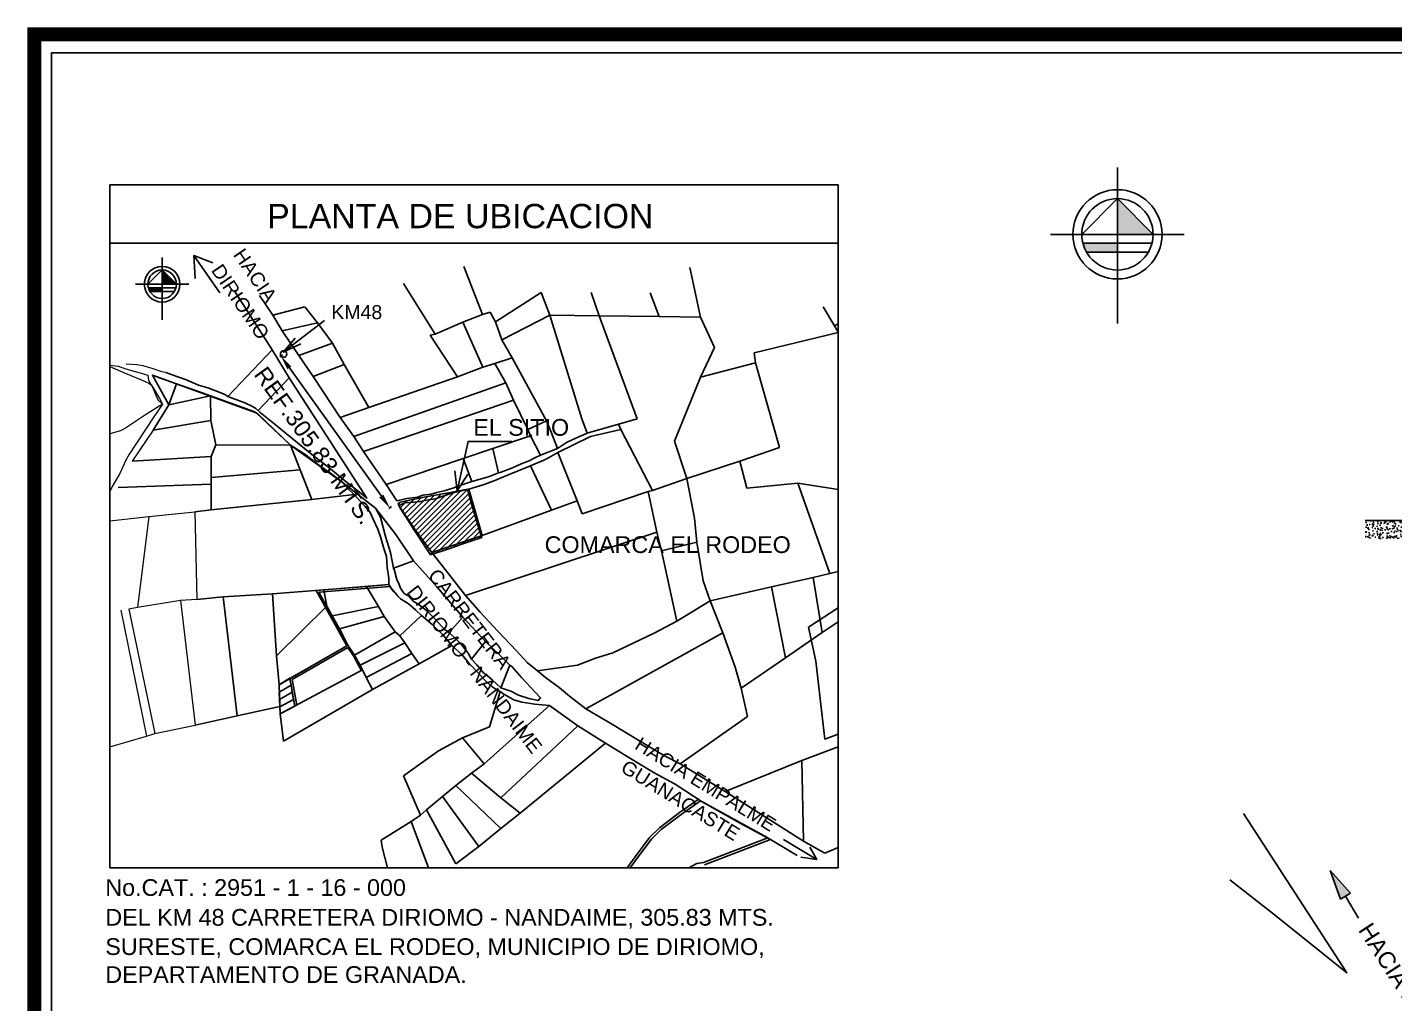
# Model space of a CAD drawing. Header units: millimetres. Extents: x 603733 to 1211550, y 1310999 to 2622648.
# Drawn here: x 605526.8 to 605752.1, y 1311159.3 to 1311320 of the extents above; entities that cross this region are included whole.
import ezdxf
from ezdxf.enums import TextEntityAlignment as Align

# ---------------------------------------------------------------- set-up
doc = ezdxf.new("R2010")
doc.units = ezdxf.units.MM
doc.header["$PDMODE"] = 32
doc.header["$PDSIZE"] = 0.3
for name, color, linetype in [('-42', 7, 'Continuous'), ('2', 1, 'Continuous'), ('CERCO', 6, 'Continuous'), ('CVL_CUADCON_TX', 2, 'Continuous'), ('datos y tabla de areas', 170, 'Continuous'), ('FORMATO', 7, 'Continuous'), ('NORTE', 7, 'Continuous'), ('TEXTO 2', 7, 'Continuous')]:
    doc.layers.add(name, color=color, linetype=linetype)
doc.styles.add('PI', font='arial.ttf', dxfattribs={"height": 0.4})
doc.styles.add('PUNTOS PI', font='arial.ttf', dxfattribs={"height": 2.75})

# ---------------------------------------------------------------- blocks, each defined once
blk = doc.blocks.new('NORTE')
for points in [[(0, 0.4), (0, 0), (0.4, 0)], [(0, -0.1), (-0.387, -0.1, 0.067833), (-0.346, -0.2), (0, -0.2)]]:
    blk.add_hatch(color=256).paths.add_polyline_path(points)
for p, q in [((0, 0.75), (0, -1)), ((0, 0.4), (-0.4, 0)), ((0, 0.4), (0.4, 0)), ((-0.75, 0), (0.75, 0)), ((-0.387, -0.1), (0.387, -0.1)), ((-0.346, -0.2), (0.346, -0.2))]:
    blk.add_line(p, q)
for radius in [0.5, 0.4]:
    blk.add_circle((0, 0), radius)

msp = doc.modelspace()

# ---------------------------------------------------------------- hatches: boundary and pattern name
at = {"true_color": 0x636466}
h = msp.add_hatch(dxfattribs=at)
h.set_pattern_fill('AR-CONC', color=251, scale=0.009)
h.set_pattern_definition([(50, (-282.5025, 188.0742), (1.639662021, -0.1434517699), [0.17145, -1.88595]), (355, (-282.5025, 188.0742), (-0.3171907928, 1.7195116072), [0.13716, -1.5087652575]), (100.4514447, (-282.3659, 188.0623), (1.3224712238, 1.5760597672), [0.1457100792, -1.6028122014]), (46.1842, (-282.5025, 188.5314), (2.439711368, -0.3783809514), [0.257175, -2.828925]), (96.63555761, (-282.2992, 188.5), (2.1366372065, 2.2268351214), [0.2185652083, -2.4042204734]), (351.18415117, (-282.5025, 188.5314), (2.1366372066, 2.2268351213), [0.2057397036, -2.2631375873]), (21, (-282.2739, 188.4171), (1.3645295214, -0.9203867837), [0.17145, -1.88595]), (326, (-282.2739, 188.4171), (0.5562182551, 1.6576916951), [0.13716, -1.50876]), (71.451445, (-282.1602, 188.3404), (1.9207477735, 0.73730492), [0.1457100792, -1.6028094384]), (37.5, (-282.5025, 188.0742), (0.02779742926, 0.76099534986), [0, -1.490472, 0, -1.53162, 0, -1.514475]), (7.5, (-282.5025, 188.0742), (0.6013769626, 0.90162517336), [0, -0.873252, 0, -1.456182, 0, -0.577215]), (327.5, (-283.0123, 188.0742), (1.2203153565, -0.05155869593), [0, -0.5715, 0, -1.78308, 0, -2.36601]), (317.5, (-283.2409, 188.0742), (1.3331626325, 0.2288384193), [0, -0.74295, 0, -1.184148, 0, -1.68021])])
h.paths.add_polyline_path([(605756.27, 1311238.853), (605747.26, 1311238.853), (605747.26, 1311235.887), (605756.27, 1311235.887)])
h = msp.add_hatch(color=256)
h.dxf.hatch_style = 1
h.paths.add_polyline_path([(605741.478, 1311181.201), (605743.196, 1311176.534), (605744.835, 1311177.489)])
at = {"layer": 'CVL_CUADCON_TX'}
h = msp.add_hatch(dxfattribs=at)
h.set_pattern_fill('ANSI31', scale=0.2)
h.set_pattern_definition([(45, (-444.56755, -14.085), (-0.44901280605, 0.44901280605), [])])
h.paths.add_polyline_path([(605597.503, 1311234.64), (605598.232, 1311234.876), (605601.698, 1311236.03), (605601.226, 1311237.551), (605600.007, 1311241.587), (605599.312, 1311243.986), (605596.239, 1311243.418), (605593.346, 1311242.911), (605591.065, 1311242.449), (605589.266, 1311242.117), (605588.272, 1311241.855), (605587.909, 1311241.666), (605588.247, 1311240.869), (605589.677, 1311238.664), (605590.397, 1311237.56), (605591.057, 1311236.543), (605592.571, 1311234.166), (605593.247, 1311233.208), (605595.912, 1311234.103)])

# ---------------------------------------------------------------- linework, layer by layer
at = {"layer": '-42', "color": 6, "ltscale": 0.5}
for p, q in [((605655.511, 1311221.284), (605660.407, 1311224.493)), ((605658.219, 1311202.864), (605656.741, 1311215.686)), ((605660.407, 1311203.679), (605658.219, 1311202.864))]:
    msp.add_line(p, q, dxfattribs=at)
for p, q in [((605540.407, 1311181.646), (605540.407, 1311294.146)), ((605540.407, 1311294.146), (605660.407, 1311294.146)), ((605660.407, 1311181.646), (605660.407, 1311294.146)), ((605540.407, 1311284.517), (605660.407, 1311284.517)), ((605660.407, 1311181.646), (605540.407, 1311181.646)), ((605743.196, 1311176.534), (605741.478, 1311181.201)), ((605741.478, 1311181.201), (605744.835, 1311177.489)), ((605744.835, 1311177.489), (605743.196, 1311176.534)), ((605744.015, 1311177.012), (605746.142, 1311173.362))]:
    msp.add_line(p, q)
at = {"const_width": 2.28}
msp.add_lwpolyline([(605527.959, 1311318.906), (605527.959, 1310999.706), (606003.909, 1310999.706), (606003.909, 1311318.906)], close=True, dxfattribs=at)
at = {"layer": '2', "color": 1, "linetype": 'Continuous'}
for p, q in [((605598.723, 1311280.699), (605601.811, 1311272.79)), ((605635.988, 1311280.503), (605637.708, 1311272.307)), ((605567.171, 1311266.943), (605561.021, 1311276.555)), ((605588.787, 1311277.881), (605594.011, 1311269.525)), ((605603.925, 1311271.581), (605611.463, 1311276.419)), ((605611.463, 1311276.419), (605612.905, 1311272.667)), ((605619.739, 1311276.409), (605621.054, 1311272.529)), ((605630.93, 1311272.426), (605629.461, 1311276.356)), ((605565.085, 1311275.881), (605567.278, 1311272.661)), ((605572.536, 1311274.042), (605567.278, 1311272.661)), ((605572.536, 1311274.042), (605574.606, 1311271.385)), ((605659.8, 1311270.918), (605657.955, 1311274.059)), ((605567.278, 1311272.661), (605568.785, 1311270.074)), ((605594.011, 1311269.525), (605598.594, 1311271.529)), ((605598.594, 1311271.529), (605601.811, 1311272.79)), ((605598.594, 1311271.529), (605601.858, 1311264.103)), ((605601.811, 1311272.79), (605603.078, 1311273.177)), ((605603.078, 1311273.177), (605603.925, 1311271.581)), ((605603.925, 1311271.581), (605605.007, 1311268.615)), ((605605.007, 1311268.615), (605612.905, 1311272.667)), ((605618.151, 1311255.573), (605612.905, 1311272.667)), ((605612.905, 1311272.667), (605621.054, 1311272.529)), ((605621.054, 1311272.529), (605627.31, 1311255.57)), ((605621.054, 1311272.529), (605630.93, 1311272.426)), ((605630.93, 1311272.426), (605637.708, 1311272.307)), ((605637.708, 1311272.307), (605640.02, 1311267.315)), ((605568.785, 1311270.074), (605574.606, 1311271.385)), ((605568.785, 1311270.074), (605571.565, 1311266.017)), ((605574.606, 1311271.385), (605577.087, 1311268.044)), ((605594.011, 1311269.525), (605593.185, 1311269.375)), ((605593.185, 1311269.375), (605597.704, 1311262.482)), ((605646.594, 1311266.452), (605660.407, 1311269.795)), ((605659.8, 1311270.918), (605660.407, 1311271.254)), ((605660.407, 1311269.863), (605659.8, 1311270.918)), ((605559.837, 1311259.272), (605567.171, 1311266.943)), ((605569.978, 1311262.328), (605567.171, 1311266.943)), ((605571.565, 1311266.017), (605577.087, 1311268.044)), ((605577.087, 1311268.044), (605579.01, 1311264.549)), ((605606.673, 1311265.651), (605605.007, 1311268.615)), ((605640.02, 1311267.315), (605637.736, 1311262.477)), ((605571.565, 1311266.017), (605573.886, 1311262.569)), ((605601.858, 1311264.103), (605603.86, 1311264.697)), ((605603.86, 1311264.697), (605606.673, 1311265.651)), ((605603.86, 1311264.697), (605605.629, 1311261.506)), ((605612.339, 1311255.29), (605606.673, 1311265.651)), ((605637.736, 1311262.477), (605646.785, 1311264.808)), ((605646.785, 1311264.808), (605646.594, 1311266.452)), ((605646.785, 1311264.808), (605650.744, 1311250.883)), ((605573.886, 1311262.569), (605579.01, 1311264.549)), ((605573.886, 1311262.569), (605578.376, 1311255.823)), ((605579.01, 1311264.549), (605583.084, 1311257.431)), ((605583.084, 1311257.431), (605597.704, 1311262.482)), ((605597.704, 1311262.482), (605601.858, 1311264.103)), ((605633.426, 1311251.915), (605637.736, 1311262.477)), ((605564.832, 1311256.975), (605569.978, 1311262.328)), ((605580.62, 1311252.705), (605605.629, 1311261.506)), ((605605.629, 1311261.506), (605606.939, 1311258.667)), ((605557.076, 1311255.291), (605556.968, 1311259.365)), ((605606.939, 1311258.667), (605582.202, 1311250.194)), ((605606.939, 1311258.667), (605609.275, 1311253.853)), ((605578.376, 1311255.823), (605583.084, 1311257.431)), ((605578.376, 1311255.823), (605580.62, 1311252.705)), ((605547.522, 1311253.734), (605557.076, 1311255.291)), ((605557.076, 1311255.291), (605557.862, 1311251.299)), ((605609.275, 1311253.853), (605612.339, 1311255.29)), ((605609.275, 1311253.853), (605609.738, 1311252.788)), ((605613.111, 1311253.389), (605612.339, 1311255.29)), ((605619.044, 1311253.257), (605618.151, 1311255.573)), ((605619.044, 1311253.257), (605627.31, 1311255.57)), ((605624.575, 1311253.859), (605624.193, 1311254.698)), ((605629.84, 1311243.82), (605624.575, 1311253.859)), ((605557.113, 1311249.374), (605557.862, 1311251.299)), ((605557.862, 1311251.299), (605570.194, 1311251.25)), ((605571.77, 1311247.187), (605570.194, 1311251.25)), ((605580.62, 1311252.705), (605582.202, 1311250.194)), ((605603.504, 1311250.7), (605609.738, 1311252.788)), ((605609.738, 1311252.788), (605611.391, 1311249.625)), ((605614.154, 1311250.726), (605613.111, 1311253.389)), ((605635.49, 1311245.753), (605633.426, 1311251.915)), ((605544.112, 1311248.629), (605557.113, 1311249.374)), ((605557.113, 1311249.374), (605557.09, 1311245.946)), ((605582.202, 1311250.194), (605585.951, 1311244.794)), ((605585.951, 1311244.794), (605598.622, 1311249.057)), ((605598.622, 1311249.057), (605603.504, 1311250.7)), ((605598.622, 1311249.057), (605600.049, 1311245.276)), ((605603.504, 1311250.7), (605604.447, 1311246.707)), ((605611.391, 1311249.625), (605614.154, 1311250.726)), ((605614.232, 1311250.041), (605617.386, 1311242.082)), ((605650.744, 1311250.883), (605644.207, 1311248.641)), ((605557.09, 1311245.946), (605571.77, 1311247.187)), ((605571.77, 1311247.187), (605573.692, 1311242.323)), ((605609.697, 1311247.841), (605613.205, 1311240.537)), ((605644.207, 1311248.641), (605635.49, 1311245.753)), ((605644.207, 1311248.641), (605645.348, 1311244.176)), ((605557.108, 1311244.828), (605541.798, 1311244.278)), ((605557.108, 1311244.828), (605557.09, 1311245.946)), ((605557.131, 1311240.613), (605557.108, 1311244.828)), ((605635.49, 1311245.753), (605629.84, 1311243.82)), ((605645.348, 1311244.176), (605653.772, 1311244.98)), ((605653.772, 1311244.98), (605659.056, 1311230.121)), ((605653.772, 1311244.98), (605660.407, 1311243.968)), ((605592, 1311243.039), (605593.349, 1311243.183)), ((605599.532, 1311244.023), (605601.779, 1311236.391)), ((605618.21, 1311239.927), (605629.08, 1311243.638)), ((605629.08, 1311243.638), (605629.84, 1311243.82)), ((605629.08, 1311243.638), (605630.537, 1311236.914)), ((605554.413, 1311240.302), (605557.131, 1311240.613)), ((605601.779, 1311236.391), (605613.205, 1311240.537)), ((605613.205, 1311240.537), (605617.386, 1311242.082)), ((605617.386, 1311242.082), (605618.21, 1311239.927)), ((605593.477, 1311233.586), (605601.779, 1311236.391)), ((605599.008, 1311226.514), (605630.537, 1311236.914)), ((605630.537, 1311236.914), (605631.29, 1311233.845)), ((605631.29, 1311233.845), (605637.096, 1311235.27)), ((605631.29, 1311233.845), (605633.84, 1311222.3)), ((605587.171, 1311231.001), (605590.454, 1311232.197)), ((605656.267, 1311229.447), (605649.421, 1311227.915)), ((605659.056, 1311230.121), (605656.267, 1311229.447)), ((605656.267, 1311229.447), (605657.788, 1311220.438)), ((605660.407, 1311230.435), (605659.056, 1311230.121)), ((605567.217, 1311226.802), (605559.066, 1311226.276)), ((605567.217, 1311226.802), (605582.709, 1311227.961)), ((605567.885, 1311216.588), (605567.217, 1311226.802)), ((605574.426, 1311227.341), (605586.362, 1311228.329)), ((605579.455, 1311218.222), (605574.426, 1311227.341)), ((605574.834, 1311227.036), (605586.579, 1311228.01)), ((605579.638, 1311218.326), (605574.834, 1311227.036)), ((605576.139, 1311224.732), (605575.686, 1311227.435)), ((605582.709, 1311227.961), (605586.362, 1311228.329)), ((605584.693, 1311224.696), (605582.709, 1311227.961)), ((605649.421, 1311227.915), (605639.305, 1311225.629)), ((605651.718, 1311216.216), (605649.421, 1311227.915)), ((605559.066, 1311226.276), (605554.722, 1311225.85)), ((605561.398, 1311206.706), (605559.066, 1311226.276)), ((605576.139, 1311224.732), (605567.885, 1311216.588)), ((605576.139, 1311224.732), (605577.017, 1311223.176)), ((605577.017, 1311223.176), (605584.693, 1311224.696)), ((605585.595, 1311223.039), (605584.693, 1311224.696)), ((605639.305, 1311225.629), (605633.84, 1311222.3)), ((605639.305, 1311225.629), (605641.415, 1311220.331)), ((605577.017, 1311223.176), (605578.246, 1311221.009)), ((605578.246, 1311221.009), (605585.595, 1311223.039)), ((605587.432, 1311220.537), (605585.595, 1311223.039)), ((605588.189, 1311219.846), (605591.735, 1311223.239)), ((605596.315, 1311220.422), (605598.591, 1311222.92)), ((605602.321, 1311218.907), (605598.591, 1311222.92)), ((605657.788, 1311220.438), (605660.407, 1311222.192)), ((605579.638, 1311218.326), (605578.246, 1311221.009)), ((605580.73, 1311216.7), (605587.432, 1311220.537)), ((605588.189, 1311219.846), (605587.432, 1311220.537)), ((605589.019, 1311218.697), (605588.189, 1311219.846)), ((605618.843, 1311207.849), (605641.415, 1311220.331)), ((605641.415, 1311220.331), (605643.451, 1311214.702)), ((605651.718, 1311216.216), (605657.788, 1311220.438)), ((605656.741, 1311215.686), (605655.511, 1311221.284)), ((605579.455, 1311218.222), (605568.285, 1311211.811)), ((605570.058, 1311212.829), (605579.455, 1311218.222)), ((605580.73, 1311216.7), (605579.638, 1311218.326)), ((605580.551, 1311216.591), (605579.643, 1311217.942)), ((605581.633, 1311215.042), (605589.019, 1311218.697)), ((605590.175, 1311216.962), (605589.019, 1311218.697)), ((605596.752, 1311218.274), (605591.356, 1311215.278)), ((605600.017, 1311216.028), (605602.321, 1311218.907)), ((605568.285, 1311211.811), (605567.885, 1311216.588)), ((605580.551, 1311216.591), (605581.449, 1311214.942)), ((605580.73, 1311216.7), (605581.633, 1311215.042)), ((605582.66, 1311213.029), (605590.175, 1311216.962)), ((605591.356, 1311215.278), (605583.662, 1311211.041)), ((605591.356, 1311215.278), (605590.175, 1311216.962)), ((605599.992, 1311216.028), (605600.017, 1311216.028)), ((605644.409, 1311211.253), (605651.718, 1311216.216)), ((605568.482, 1311207.01), (605582.034, 1311214.278)), ((605581.447, 1311214.945), (605581.848, 1311214.18)), ((605581.633, 1311215.042), (605582.034, 1311214.278)), ((605582.034, 1311214.278), (605582.66, 1311213.029)), ((605582.66, 1311213.029), (605583.662, 1311211.041)), ((605604.834, 1311211.321), (605606.331, 1311215.043)), ((605643.451, 1311214.702), (605644.409, 1311211.253)), ((605568.439, 1311208.204), (605568.285, 1311211.811)), ((605583.662, 1311211.041), (605569.01, 1311202.512)), ((605602.963, 1311204.884), (605604.696, 1311210.701)), ((605645.475, 1311206.584), (605644.409, 1311211.253)), ((605602.06, 1311198.796), (605612.876, 1311208.415)), ((605612.876, 1311208.415), (605617.507, 1311205.024)), ((605554.458, 1311205.181), (605561.398, 1311206.706)), ((605561.398, 1311206.706), (605568.439, 1311208.204)), ((605568.482, 1311207.01), (605568.439, 1311208.204)), ((605569.01, 1311202.512), (605568.482, 1311207.01)), ((605634.381, 1311198.775), (605645.475, 1311206.584)), ((605598.535, 1311203.087), (605602.963, 1311204.884)), ((605604.84, 1311193.164), (605617.507, 1311205.024)), ((605617.507, 1311205.024), (605622.06, 1311202.167)), ((605594.561, 1311200.932), (605598.535, 1311203.087)), ((605598.535, 1311203.087), (605602.06, 1311198.796)), ((605608.021, 1311190.652), (605622.06, 1311202.167)), ((605654.449, 1311199.364), (605660.407, 1311201.59)), ((605588.796, 1311196.809), (605594.561, 1311200.932)), ((605654.449, 1311199.364), (605641.782, 1311194.224)), ((605654.703, 1311186.083), (605654.449, 1311199.364)), ((605597.441, 1311195.197), (605599.994, 1311197.262)), ((605599.994, 1311197.262), (605602.06, 1311198.796)), ((605599.994, 1311197.262), (605604.84, 1311193.164)), ((605634.381, 1311198.775), (605641.782, 1311194.224)), ((605591.571, 1311190.313), (605588.796, 1311196.809)), ((605595.196, 1311193.385), (605597.441, 1311195.197)), ((605597.441, 1311195.197), (605604.807, 1311188.161)), ((605592.592, 1311191.194), (605595.196, 1311193.385)), ((605595.196, 1311193.385), (605601.182, 1311185.191)), ((605604.84, 1311193.164), (605608.021, 1311190.652)), ((605641.782, 1311194.224), (605654.703, 1311186.083)), ((605591.571, 1311190.313), (605592.592, 1311191.194)), ((605592.592, 1311191.194), (605597.432, 1311182.297)), ((605604.807, 1311188.161), (605608.021, 1311190.652)), ((605585.096, 1311186.245), (605590.041, 1311189.283)), ((605590.041, 1311189.283), (605591.571, 1311190.313)), ((605590.041, 1311189.283), (605592.889, 1311181.646)), ((605601.182, 1311185.191), (605604.807, 1311188.161)), ((605585.266, 1311185.076), (605585.096, 1311186.245)), ((605638.232, 1311182.553), (605648.806, 1311186.594)), ((605638.374, 1311182.182), (605649.27, 1311186.345)), ((605649.27, 1311186.345), (605653.67, 1311183.716)), ((605654.703, 1311186.083), (605658.186, 1311184.061)), ((605586.147, 1311181.646), (605585.266, 1311185.076)), ((605597.432, 1311182.297), (605601.182, 1311185.191)), ((605658.186, 1311184.061), (605660.407, 1311185.015))]:
    msp.add_line(p, q, dxfattribs=at)
at = {"layer": '2', "color": 1, "linetype": 'Continuous', "lineweight": 0}
for p, q in [((605547.522, 1311253.734), (605544.112, 1311248.629)), ((605546.843, 1311239.493), (605554.413, 1311240.302)), ((605554.413, 1311240.302), (605554.722, 1311225.85)), ((605540.407, 1311238.784), (605546.843, 1311239.493)), ((605546.843, 1311239.493), (605544.941, 1311224.524)), ((605542.222, 1311224.111), (605546.475, 1311203.333)), ((605544.941, 1311224.524), (605543.543, 1311224.229)), ((605543.543, 1311224.229), (605547.824, 1311203.806)), ((605552.056, 1311225.666), (605544.941, 1311224.524)), ((605554.722, 1311225.85), (605552.056, 1311225.666)), ((605552.056, 1311225.666), (605554.458, 1311205.181)), ((605547.824, 1311203.806), (605554.458, 1311205.181)), ((605540.407, 1311201.561), (605546.475, 1311203.333)), ((605546.475, 1311203.333), (605547.824, 1311203.806))]:
    msp.add_line(p, q, dxfattribs=at)
for points in [[(605540.407, 1311264.436), (605541.774, 1311264.272), (605542.867, 1311263.894), (605544.391, 1311263.416), (605545.407, 1311263.166), (605546.652, 1311262.788)], [(605540.407, 1311264.197), (605542.56, 1311263.275), (605543.861, 1311262.706), (605545.753, 1311261.954), (605546.823, 1311261.474), (605547.241, 1311261.167), (605547.533, 1311260.713), (605548.617, 1311258.915), (605549.073, 1311258.015), (605546.297, 1311256.261), (605543.129, 1311254.182), (605542.175, 1311253.618), (605540.407, 1311253.141)], [(605540.407, 1311264.197), (605542.56, 1311263.275), (605543.861, 1311262.706), (605545.753, 1311261.954), (605546.823, 1311261.474), (605547.241, 1311261.167), (605547.533, 1311260.713), (605548.617, 1311258.915), (605549.073, 1311258.015), (605546.297, 1311256.261), (605543.129, 1311254.182), (605542.175, 1311253.618), (605540.407, 1311253.141)], [(605546.652, 1311262.788), (605546.764, 1311261.942), (605547.517, 1311260.718), (605547.991, 1311259.47), (605548.342, 1311258.706), (605549.073, 1311258.015), (605547.56, 1311255.74), (605543.535, 1311249.674), (605543.072, 1311248.814), (605542.067, 1311246.587), (605540.796, 1311244.439), (605540.662, 1311244.195), (605540.407, 1311243.726)], [(605549.652, 1311263.23), (605548.961, 1311263.333), (605547.384, 1311263.884), (605545.909, 1311264.334), (605544.842, 1311264.481), (605543.115, 1311264.574)], [(605547.414, 1311262.791), (605550.113, 1311257.906), (605547.522, 1311253.734)]]:
    msp.add_lwpolyline(points, dxfattribs=at)
at = {"layer": '2', "color": 1, "linetype": 'Continuous'}
for points in [[(605547.414, 1311262.791), (605548.608, 1311262.362), (605551.403, 1311261.355), (605555.164, 1311260.02), (605556.968, 1311259.365)], [(605547.414, 1311262.791), (605564.503, 1311256.58), (605570.194, 1311251.25), (605578.691, 1311245.152), (605584.166, 1311240.876)], [(605549.652, 1311263.23), (605551.425, 1311262.549), (605552.898, 1311262.071), (605555.008, 1311261.137), (605556.558, 1311260.685), (605558.159, 1311260.105), (605559.379, 1311259.576), (605559.837, 1311259.272)], [(605564.463, 1311257.305), (605565.201, 1311256.646), (605567.644, 1311254.646), (605569.527, 1311253.102), (605571.894, 1311251.204), (605573.956, 1311249.483), (605576.424, 1311247.661), (605579.071, 1311245.458), (605581.565, 1311243.51), (605582.761, 1311242.548), (605569.978, 1311262.328)], [(605556.968, 1311259.365), (605564.16, 1311256.821), (605564.846, 1311256.34), (605570.194, 1311251.25)], [(605559.837, 1311259.272), (605562.657, 1311258.239), (605563.928, 1311257.608), (605564.463, 1311257.305)], [(605624.575, 1311253.859), (605619.579, 1311252.7), (605614.232, 1311250.041)], [(605570.194, 1311251.25), (605572.712, 1311249.657), (605574.62, 1311248.112), (605576.986, 1311246.468), (605578.691, 1311245.152), (605579.736, 1311244.012), (605580.678, 1311243.151)], [(605614.154, 1311250.726), (605615.623, 1311251.671), (605617.295, 1311252.489), (605619.044, 1311253.257)], [(605604.726, 1311246.758), (605606.728, 1311247.527), (605608.173, 1311248.192), (605609.516, 1311248.654), (605610.454, 1311249.165), (605611.391, 1311249.625)], [(605614.232, 1311250.041), (605612.282, 1311248.942), (605609.697, 1311247.841)], [(605609.697, 1311247.841), (605605.92, 1311246.33), (605603.842, 1311245.46), (605602.068, 1311244.793), (605599.532, 1311244.023)], [(605600.049, 1311245.276), (605602.799, 1311246.041), (605604.447, 1311246.707), (605604.726, 1311246.758)], [(605585.951, 1311244.794), (605587.712, 1311242.106), (605589.36, 1311242.492), (605591.085, 1311242.701), (605592, 1311243.039)], [(605593.349, 1311243.183), (605594.306, 1311243.473), (605595.498, 1311243.731), (605596.918, 1311244.167), (605598.388, 1311244.731), (605600.049, 1311245.276)], [(605637.096, 1311235.27), (605636.744, 1311239.257), (605635.49, 1311245.753)], [(605557.131, 1311240.613), (605573.692, 1311242.323), (605580.678, 1311243.151)], [(605580.678, 1311243.151), (605581.697, 1311241.985), (605582.461, 1311241.175), (605583.226, 1311240.262), (605583.813, 1311239.095), (605584.58, 1311237.421), (605585.016, 1311236.177), (605585.581, 1311234.222), (605585.966, 1311232.927), (605586.099, 1311231.098), (605586.384, 1311229.346), (605586.362, 1311228.329)], [(605599.532, 1311244.023), (605596.743, 1311243.328), (605594.994, 1311242.738), (605594.081, 1311242.405), (605592.939, 1311242.249), (605591.595, 1311241.991), (605590.479, 1311241.86), (605589.033, 1311241.754), (605588.044, 1311241.345)], [(605590.454, 1311232.197), (605587.513, 1311236.56), (605584.166, 1311240.876)], [(605584.166, 1311240.876), (605584.994, 1311239.397), (605585.835, 1311236.217), (605586.63, 1311233.596), (605587.171, 1311231.001)], [(605588.044, 1311241.345), (605590.723, 1311237.338), (605593.477, 1311233.586)], [(605593.477, 1311233.586), (605595.898, 1311230.519), (605599.008, 1311226.514)], [(605639.305, 1311225.629), (605638.145, 1311228.926), (605637.096, 1311235.27)], [(605586.099, 1311231.098), (605586.384, 1311229.346), (605586.368, 1311228.577), (605586.393, 1311228.332), (605586.732, 1311227.784), (605587.688, 1311226.593), (605588.274, 1311225.947)], [(605587.171, 1311231.001), (605587.321, 1311230.619), (605587.718, 1311229.144), (605588.067, 1311228.303), (605588.317, 1311227.717), (605588.745, 1311227.079), (605588.92, 1311226.824), (605589.654, 1311226.387), (605590.41, 1311225.594), (605591.37, 1311224.978), (605592.557, 1311224.055), (605593.616, 1311223.007), (605594.625, 1311221.958), (605595.557, 1311220.91), (605596.315, 1311220.422)], [(605598.591, 1311222.92), (605594.359, 1311227.852), (605590.454, 1311232.197)], [(605586.362, 1311228.329), (605587.102, 1311227.239), (605588.274, 1311225.947), (605589.546, 1311225.163), (605590.818, 1311224.1), (605591.735, 1311223.239)], [(605599.008, 1311226.514), (605601.403, 1311223.752), (605604.358, 1311220.61), (605607.414, 1311217.418), (605609.172, 1311215.492), (605610.877, 1311214.1)], [(605591.735, 1311223.239), (605593.491, 1311221.745), (605595.325, 1311219.997), (605596.752, 1311218.274)], [(605610.877, 1311214.1), (605617.455, 1311215.056), (605620.419, 1311216.163), (605623.283, 1311217.041), (605630.069, 1311220.3), (605633.84, 1311222.3)], [(605596.315, 1311220.422), (605597.602, 1311219.22), (605598.484, 1311218.299), (605599.465, 1311217.022), (605600.017, 1311216.028)], [(605570.431, 1311212.656), (605579.643, 1311217.942)], [(605596.752, 1311218.274), (605598.381, 1311216.78), (605599.63, 1311215.31), (605601.031, 1311213.841), (605602.228, 1311212.523), (605603.374, 1311211.536), (605603.984, 1311211.106), (605604.696, 1311210.701)], [(605606.331, 1311215.043), (605604.641, 1311216.655), (605602.321, 1311218.907)], [(605600.017, 1311216.028), (605600.874, 1311215.108), (605601.982, 1311213.779), (605602.588, 1311213.343), (605603.446, 1311212.55), (605604.128, 1311211.961), (605604.834, 1311211.321)], [(605568.279, 1311211.811), (605570.044, 1311212.907), (605570.888, 1311208.301)], [(605604.834, 1311211.321), (605606.455, 1311210.751), (605607.72, 1311210.107), (605609.417, 1311209.561), (605610.988, 1311209.194), (605611.347, 1311209.675), (605610.49, 1311210.595), (605608.221, 1311213.024), (605606.71, 1311214.761), (605606.331, 1311215.043)], [(605610.877, 1311214.1), (605612.201, 1311212.986), (605614.44, 1311211.367), (605616.171, 1311209.95), (605618.843, 1311207.849)], [(605568.285, 1311211.811), (605568.481, 1311207.012)], [(605568.481, 1311207.012), (605568.435, 1311208.156), (605568.385, 1311209.366), (605568.336, 1311210.576), (605570.26, 1311211.729)], [(605570.058, 1311212.829), (605570.888, 1311208.301)], [(605570.888, 1311208.301), (605570.687, 1311209.399), (605570.473, 1311210.564), (605570.26, 1311211.729)], [(605570.431, 1311212.656), (605571.199, 1311208.468)], [(605604.696, 1311210.701), (605605.332, 1311210.246), (605606.96, 1311209.336), (605608.306, 1311208.934), (605610.439, 1311208.636), (605612.876, 1311208.415)], [(605568.385, 1311209.366), (605570.473, 1311210.564)], [(605570.687, 1311209.399), (605568.435, 1311208.156)], [(605568.481, 1311207.012), (605570.888, 1311208.301)], [(605618.843, 1311207.849), (605622.962, 1311205.448), (605627.667, 1311202.591), (605631.787, 1311200.114), (605634.381, 1311198.775)], [(605622.06, 1311202.167), (605625.925, 1311199.816), (605630.071, 1311197.313), (605633.555, 1311195.418), (605637.981, 1311192.51), (605644.643, 1311188.821), (605649.27, 1311186.345)], [(605637.491, 1311193.009), (605634.292, 1311190.777), (605630.984, 1311188.277), (605629.344, 1311186.665), (605626.948, 1311183.491), (605625.635, 1311181.646)], [(605637.719, 1311192.682), (605634.526, 1311190.455), (605631.245, 1311187.975), (605629.644, 1311186.402), (605627.269, 1311183.255), (605626.123, 1311181.646)], [(605648.836, 1311186.605), (605637.719, 1311192.682)], [(605648.806, 1311186.594), (605638.232, 1311182.553), (605637.118, 1311182.361), (605635.795, 1311181.646)]]:
    msp.add_lwpolyline(points, dxfattribs=at)
at = {"layer": '2', "color": 1, "linetype": 'Continuous', "flags": 128}
msp.add_lwpolyline([(605660.407, 1311203.679), (605658.219, 1311202.864), (605656.741, 1311215.686), (605655.511, 1311221.284), (605660.407, 1311224.493)], dxfattribs=at)
at = {"layer": '2', "color": 1, "linetype": 'Continuous'}
for points in [[(605570.26, 1311211.729), (605570.473, 1311210.564), (605568.385, 1311209.366), (605568.336, 1311210.576)], [(605570.473, 1311210.564), (605570.687, 1311209.399), (605568.435, 1311208.156), (605568.385, 1311209.366)], [(605570.687, 1311209.399), (605570.888, 1311208.301), (605568.481, 1311207.012), (605568.435, 1311208.156)]]:
    msp.add_lwpolyline(points, close=True, dxfattribs=at)
msp.add_point((605609.738, 1311252.788), dxfattribs=at)
at = {"layer": 'CERCO'}
msp.add_lwpolyline([(605724.917, 1311179.697), (605732.233, 1311173.981), (605744.194, 1311164.362), (605727.214, 1311190.636)], dxfattribs=at)
at = {"layer": 'CVL_CUADCON_TX', "color": 7}
for p, q in [((605568.881, 1311266.147), (605568.428, 1311265.822)), ((605569.99, 1311263.989), (605585.146, 1311242.88)), ((605586.837, 1311241.139), (605586.384, 1311240.813))]:
    msp.add_line(p, q, dxfattribs=at)
for points in [[(605558.538, 1311276.333), (605554.257, 1311282.498)], [(605554.484, 1311278.716), (605554.257, 1311282.498), (605557.356, 1311281.295)], [(605597.653, 1311243.75), (605599.451, 1311251.861), (605606.621, 1311251.861)], [(605597.257, 1311247.021), (605597.653, 1311243.75), (605599.393, 1311246.488)], [(605651.397, 1311186.351), (605656.88, 1311183.05)], [(605655.76, 1311185.081), (605656.88, 1311183.05), (605654.28, 1311183.395)]]:
    msp.add_lwpolyline(points, dxfattribs=at)
at = {"layer": 'CVL_CUADCON_TX', "color": 7, "linetype": 'Continuous'}
for points in [[(605568.99, 1311266.551), (605575.771, 1311271.793)], [(605570.949, 1311268.863), (605568.99, 1311266.551), (605571.885, 1311267.945)]]:
    msp.add_lwpolyline(points, dxfattribs=at)
at = {"layer": 'CVL_CUADCON_TX'}
msp.add_lwpolyline([(605593.247, 1311233.208), (605592.571, 1311234.166), (605591.057, 1311236.543), (605590.397, 1311237.56), (605589.677, 1311238.664), (605588.247, 1311240.869), (605587.909, 1311241.666), (605588.272, 1311241.855), (605589.266, 1311242.117), (605591.065, 1311242.449), (605593.346, 1311242.911), (605596.239, 1311243.418), (605599.312, 1311243.986), (605600.007, 1311241.587), (605601.226, 1311237.551), (605601.698, 1311236.03), (605598.232, 1311234.876), (605597.503, 1311234.64), (605595.912, 1311234.103)], close=True, dxfattribs=at)
at = {"layer": 'CVL_CUADCON_TX', "color": 7}
msp.add_lwpolyline([(605593.247, 1311233.208), (605592.571, 1311234.166), (605591.057, 1311236.543), (605590.397, 1311237.56), (605589.677, 1311238.664), (605588.247, 1311240.869), (605587.909, 1311241.666), (605588.272, 1311241.855), (605589.266, 1311242.117), (605591.065, 1311242.449), (605593.346, 1311242.911), (605596.239, 1311243.418), (605599.312, 1311243.986), (605600.007, 1311241.587), (605601.226, 1311237.551), (605601.698, 1311236.03), (605598.232, 1311234.876), (605597.503, 1311234.64), (605595.912, 1311234.103)], close=True, dxfattribs=at)
msp.add_circle((605569.044, 1311266.264), 0.543, dxfattribs=at)
for points in [[(605570.315, 1311264.222), (605569.665, 1311263.755), (605568.59, 1311265.938)], [(605585.471, 1311243.113), (605584.822, 1311242.646), (605586.546, 1311240.93)]]:
    msp.add_solid(points, dxfattribs=at)
at = {"layer": 'datos y tabla de areas', "color": 0}
msp.add_line((605747.26, 1311238.853), (605765.279, 1311238.853), dxfattribs=at)
at = {"layer": 'FORMATO', "color": 8}
for q in [(605530.809, 1311002.655), (606001.059, 1311315.859)]:
    msp.add_line((605530.809, 1311315.859), q, dxfattribs=at)

# ---------------------------------------------------------------- block references
at = {"layer": 'NORTE'}
for p, xscale, yscale, zscale in [((605706.423, 1311285.969), 14.68799999993319, 14.68799999993319, 14.68799999993319), ((605549.029, 1311277.756), 5.875199999973276, 5.875199999973276, 5.875199999973276)]:
    msp.add_blockref('NORTE', p, dxfattribs=dict(at, xscale=xscale, yscale=yscale, zscale=zscale))

# ---------------------------------------------------------------- texts
at = {"style": 'PI'}
for s, height, p in [('PLANTA DE UBICACION', 4, (605566.326, 1311286.981)), ('No.CAT. : 2951 - 1 - 16 - 000', 2.75, (605539.663, 1311177.047)), ('DEL KM 48 CARRETERA DIRIOMO - NANDAIME, 305.83 MTS.', 2.75, (605539.663, 1311172.142)), ('SURESTE, COMARCA EL RODEO, MUNICIPIO DE DIRIOMO,', 2.75, (605539.663, 1311167.319)), ('DEPARTAMENTO DE GRANADA.', 2.75, (605539.663, 1311162.719))]:
    msp.add_text(s, height=height, dxfattribs=at).set_placement(p)
at = {"layer": 'CVL_CUADCON_TX', "color": 7, "style": 'PUNTOS PI'}
for s, rotation, p in [('HACIA ', 304.26473, (605560.638, 1311282.611)), ('DIRIOMO', 304.26473, (605557.012, 1311280.044)), ('CARRETERA', 307.82969, (605592.696, 1311229.759)), ('DIRIOMO - NANDAIME', 307.82969, (605589.207, 1311227.05)), ('HACIA EMPALME', 328.41362, (605626.712, 1311201.366)), ('GUANACASTE', 328.41362, (605624.398, 1311197.603))]:
    msp.add_text(s, height=2.3, rotation=rotation, dxfattribs=at).set_placement(p)
at = {"layer": 'CVL_CUADCON_TX', "color": 2, "linetype": 'Continuous', "style": 'PUNTOS PI'}
msp.add_text('KM48', height=2.3, dxfattribs=at).set_placement((605581.097, 1311273.16), align=Align.MIDDLE)
at = {"layer": 'CVL_CUADCON_TX', "color": 7, "linetype": 'Continuous', "style": 'PUNTOS PI'}
msp.add_text('KM48', height=2.3, dxfattribs=at).set_placement((605581.097, 1311273.16), align=Align.MIDDLE)
at = {"layer": 'CVL_CUADCON_TX', "color": 7, "style": 'PI'}
for s, p in [('EL SITIO', (605600.289, 1311252.81)), ('COMARCA EL RODEO', (605612.047, 1311233.501))]:
    msp.add_text(s, height=2.75, dxfattribs=at).set_placement(p)
at = {"layer": 'CVL_CUADCON_TX', "color": 7, "insert": (605574.099, 1311251.204), "char_height": 2.75, "attachment_point": 5, "rotation": 305.67822, "style": 'PUNTOS PI'}
msp.add_mtext('\\A1;REF.305.83 MTS.', dxfattribs=at)
at = {"layer": 'TEXTO 2', "style": 'PUNTOS PI'}
msp.add_text('HACIA DIRIOMO', height=2.75, rotation=302.87244, dxfattribs=at).set_placement((605746.005, 1311171.439))

# ---------------------------------------------------------------- meshes
at = {"layer": '2', "color": 1, "linetype": 'Continuous'}
mesh = msp.add_polyface(dxfattribs=at)
corners = [(605551.403, 1311261.355), (605550.113, 1311257.906), (605556.968, 1311259.365), (605547.522, 1311253.734), (605547.414, 1311262.791), (605548.608, 1311262.362), (605555.164, 1311260.02), (605557.076, 1311255.291)]
mesh.append_faces([[corners[k] for k in face] for face in [(1, 0, 5, 4), (2, 1, 3, 7)]], dxfattribs={"vtx0": -1, "color": 1})
mesh.append_faces([[corners[k] for k in face] for face in [(0, 1, 2, 6)]], dxfattribs={"vtx0": -1, "vtx1": -1, "color": 1})
mesh = msp.add_polyface(dxfattribs=at)
corners = [(605578.246, 1311221.009), (605577.017, 1311223.176), (605584.693, 1311224.696), (605585.595, 1311223.039)]
mesh.append_faces([[corners[k] for k in face] for face in [(0, 3, 2, 1)]], dxfattribs={"color": 1})

doc.saveas('drawing.dxf')
